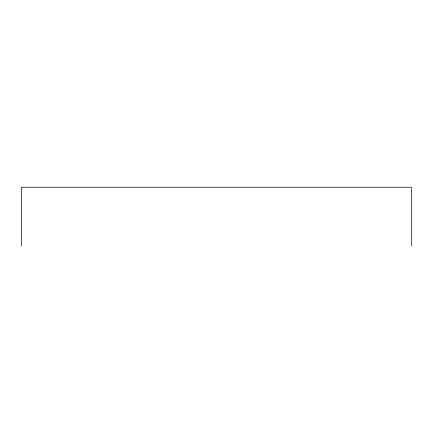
<?xml version="1.0" encoding="UTF-8"?>
<svg xmlns="http://www.w3.org/2000/svg" width="433" height="433" viewBox="0 0 433 433"><rect width="100%" height="100%" fill="white"/><g stroke="black" fill="none" stroke-linecap="round" stroke-linejoin="round"><path stroke-width="0.65" d="M411.35 245.744L411.35 187.256L21.65 187.256L21.65 245.744"/></g></svg>
